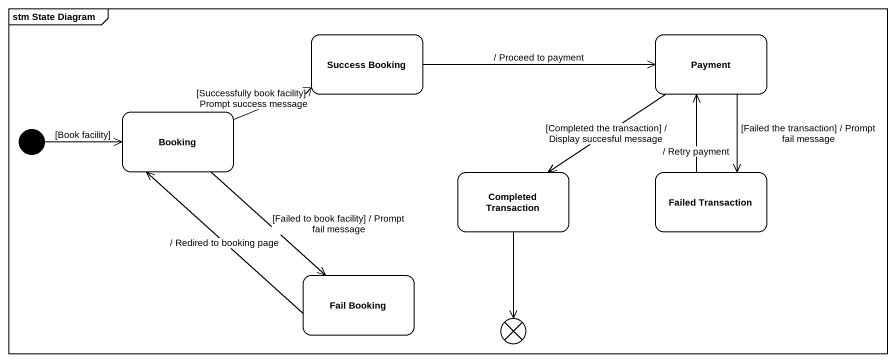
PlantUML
@startuml
mainframe stm State Diagram
hide empty description
state "Success Booking" as Success_Booking
state Payment
state Booking
state "Completed Transaction" as Completed_Transaction
state "Failed Transaction" as Failed_Transaction
state "Fail Booking" as Fail_Booking
state exit1 <<choice>>
[*] -right-> Booking : [Book facility]
Success_Booking -right-> Payment : / Proceed to payment
Payment --> Completed_Transaction : [Completed the transaction] / Display succesful message
Payment --> Failed_Transaction : [Failed the transaction] / Prompt fail message
Booking -right-> Success_Booking : [Successfully book facility] / Prompt success message
Booking --> Fail_Booking : [Failed to book facility] / Prompt fail message
Completed_Transaction --> exit1
Failed_Transaction -up-> Payment : / Retry payment
Fail_Booking -up-> Booking : / Redired to booking page
@enduml
